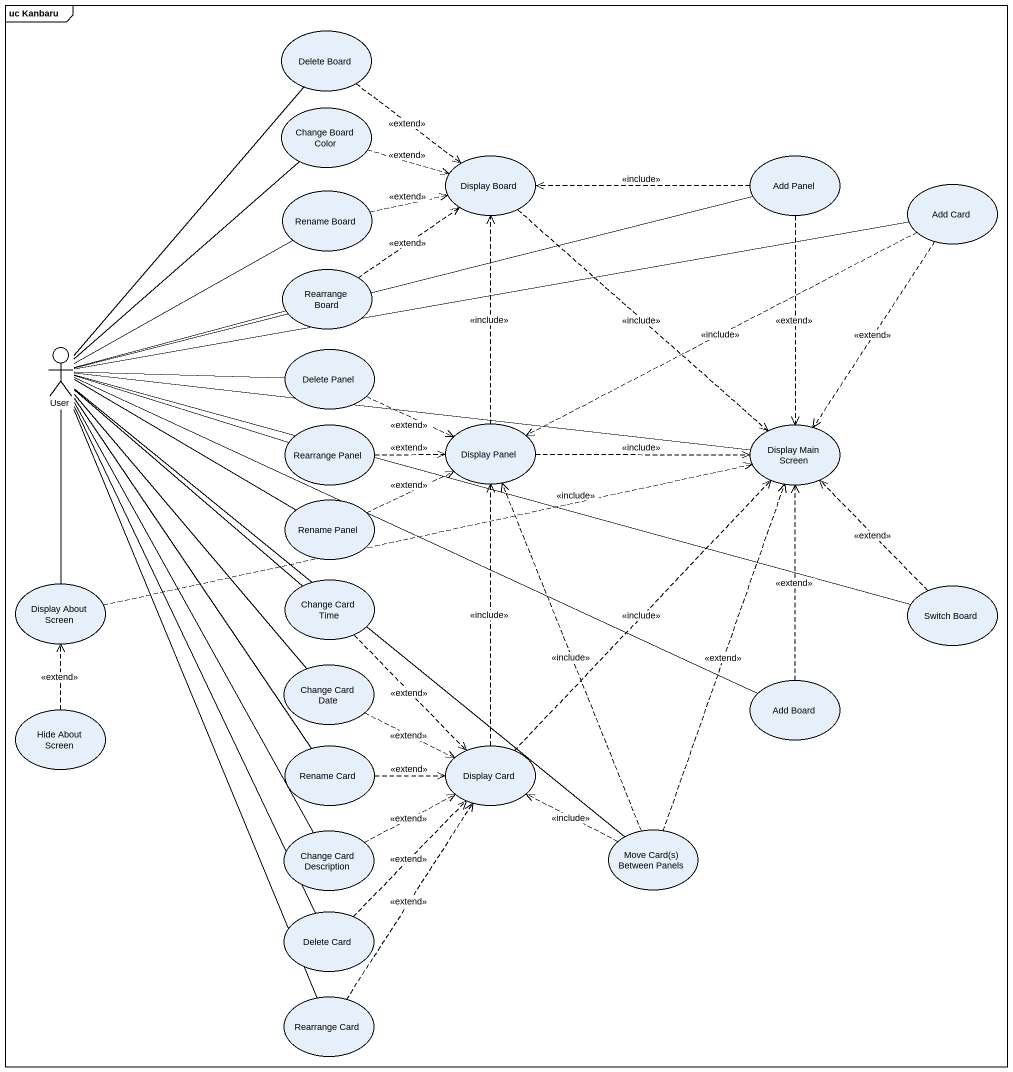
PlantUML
@startuml
mainframe uc Kanbaru
usecase "Delete Board" as Delete_Board
usecase "Change Board Color" as Change_Board_Color
usecase "Display Board" as Display_Board
usecase "Add Panel" as Add_Panel
usecase "Rename Board" as Rename_Board
usecase "Add Card" as Add_Card
usecase "Rearrange Board" as Rearrange_Board
actor User
usecase "Delete Panel" as Delete_Panel
usecase "Rearrange Panel" as Rearrange_Panel
usecase "Display Panel" as Display_Panel
usecase "Display Main Screen" as Display_Main_Screen
usecase "Rename Panel" as Rename_Panel
usecase "Display About Screen" as Display_About_Screen
usecase "Change Card Time" as Change_Card_Time
usecase "Switch Board" as Switch_Board
usecase "Change Card Date" as Change_Card_Date
usecase "Hide About Screen" as Hide_About_Screen
usecase "Add Board" as Add_Board
usecase "Rename Card" as Rename_Card
usecase "Display Card" as Display_Card
usecase "Change Card Description" as Change_Card_Description
usecase "Move Card(s) Between Panels" as Move_Card_s_Between_Panels
usecase "Delete Card" as Delete_Card
usecase "Rearrange Card" as Rearrange_Card
Delete_Board ..> Display_Board : <<extend>>
Change_Board_Color .right.> Display_Board : <<extend>>
Display_Board ..> Display_Main_Screen : <<include>>
Add_Panel .left.> Display_Board : <<include>>
Add_Panel ..> Display_Main_Screen : <<extend>>
Rename_Board .right.> Display_Board : <<extend>>
Add_Card .left.> Display_Panel : <<include>>
Add_Card ..> Display_Main_Screen : <<extend>>
Rearrange_Board .up.> Display_Board : <<extend>>
User -up- Delete_Board
User -up- Change_Board_Color
User -right- Add_Panel
User -up- Rename_Board
User -right- Add_Card
User -right- Rearrange_Board
User -right- Delete_Panel
User -right- Rearrange_Panel
User -right- Display_Main_Screen
User -right- Rename_Panel
User -- Display_About_Screen
User -- Change_Card_Time
User -right- Switch_Board
User -- Change_Card_Date
User -right- Add_Board
User -- Rename_Card
User -- Change_Card_Description
User -- Move_Card_s_Between_Panels
User -- Delete_Card
User -- Rearrange_Card
Delete_Panel .right.> Display_Panel : <<extend>>
Rearrange_Panel .right.> Display_Panel : <<extend>>
Display_Panel .up.> Display_Board : <<include>>
Display_Panel .right.> Display_Main_Screen : <<include>>
Rename_Panel .right.> Display_Panel : <<extend>>
Display_About_Screen .right.> Display_Main_Screen : <<include>>
Change_Card_Time ..> Display_Card : <<extend>>
Switch_Board .up.> Display_Main_Screen : <<extend>>
Change_Card_Date .right.> Display_Card : <<extend>>
Hide_About_Screen .up.> Display_About_Screen : <<extend>>
Add_Board .up.> Display_Main_Screen : <<extend>>
Rename_Card .right.> Display_Card : <<extend>>
Display_Card .up.> Display_Panel : <<include>>
Display_Card .up.> Display_Main_Screen : <<include>>
Change_Card_Description .right.> Display_Card : <<extend>>
Move_Card_s_Between_Panels .up.> Display_Panel : <<include>>
Move_Card_s_Between_Panels .up.> Display_Main_Screen : <<extend>>
Move_Card_s_Between_Panels .left.> Display_Card : <<include>>
Delete_Card .up.> Display_Card : <<extend>>
Rearrange_Card .up.> Display_Card : <<extend>>
@enduml
